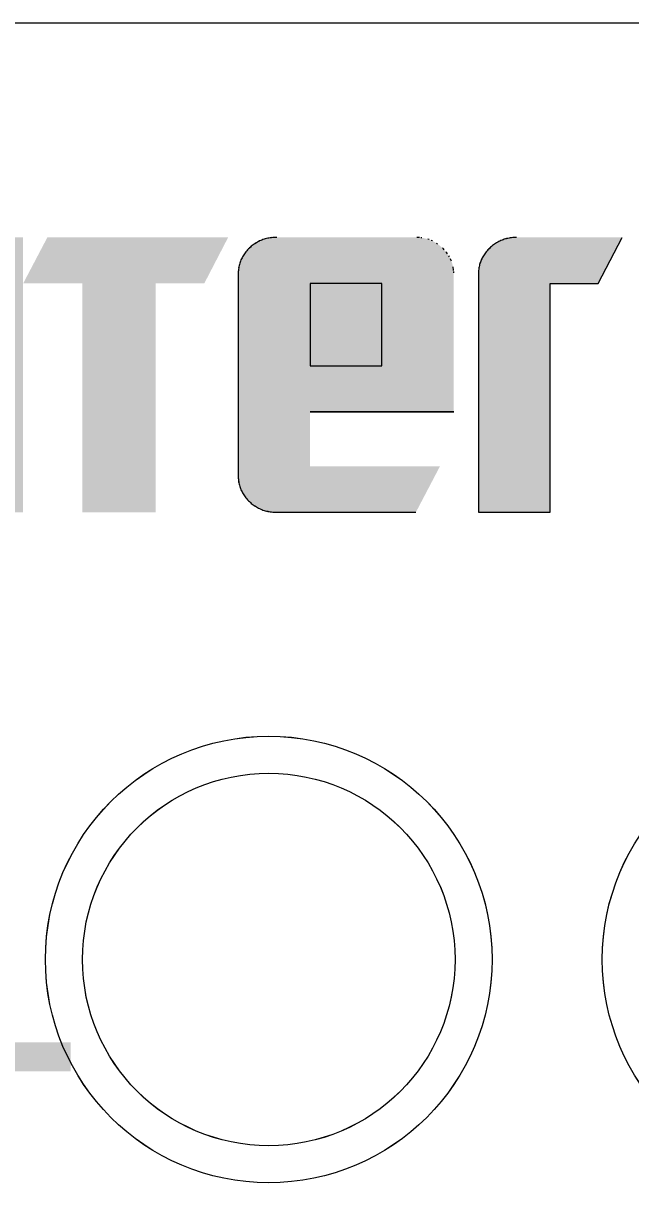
# Model space of a CAD drawing. Header units: millimetres. Extents: x 1359 to 3577, y 1336 to 3557.
# Drawn here: x 3081.53 to 3087.07, y 3298.36 to 3308.93 of the extents above; entities that cross this region are included whole.
import ezdxf
from ezdxf.xclip import XClip

# ---------------------------------------------------------------- set-up
doc = ezdxf.new("R2010")
doc.units = ezdxf.units.MM
doc.header["$XCLIPFRAME"] = 2
doc.layers.add('000-PI-Oprema', color=30, linetype='Continuous', lineweight=5)
doc.styles.add('Arial$001H0', font='arial.ttf')

# ---------------------------------------------------------------- blocks, each defined once
blk = doc.blocks.new('MF127463_69')
at = {"true_color": 0x231f20}
blk.add_hatch(color=250, dxfattribs=at).paths.add_polyline_path([(140.6214553833008, 195.948289320204), (141.3756942762269, 195.948289320204), (141.3756942762269, 194.9904976838165), (140.6214553833008, 194.9904976838165)])
blk = doc.blocks.new('MF127184_59')
at = {"true_color": 0x231f20}
blk.add_hatch(color=250, dxfattribs=at).paths.add_polyline_path([(141.4582475450304, 195.948289320204), (141.9588392221266, 195.948289320204), (141.9588392221266, 194.9904976838165), (141.4582475450304, 194.9904976838165)])
blk = doc.blocks.new('MF127142_57')
at = {"true_color": 0x231f20}
blk.add_hatch(color=250, dxfattribs=at).paths.add_polyline_path([(139.0627111646864, 195.9482031928169), (139.8726889438099, 195.9482031928169), (139.8726889438099, 194.9904115564293), (139.0302556090678, 194.9904115564293)])

msp = doc.modelspace()

# ---------------------------------------------------------------- hatches: boundary and pattern name
at = {"layer": '000-PI-Oprema', "linetype": 'ByBlock', "lineweight": 0}
for points in [[(3081.75435184558, 3306.97573957255), (3081.534709573856, 3306.557680964197), (3082.072740844496, 3306.557680964197), (3082.072740844496, 3304.471079451538), (3082.742742027114, 3304.471079451538), (3082.742742027114, 3306.557680964197), (3083.183872335141, 3306.557680964197), (3083.400745904992, 3306.97573957255)], [(3081.754386541334, 3306.975410354818), (3081.534744269609, 3306.557351746465), (3082.072775540249, 3306.557351746465), (3082.072775540249, 3304.470750233806), (3082.742776722867, 3304.470750233806), (3082.742776722867, 3306.557351746465), (3083.183907030894, 3306.557351746465), (3083.400780600745, 3306.975410354818)], [(3081.754520827542, 3306.975288954072), (3081.534878555818, 3306.557230345705), (3082.072909826429, 3306.557230345705), (3082.072909826429, 3304.471551632825), (3082.742911009047, 3304.471551632825), (3082.742911009047, 3306.557230345705), (3083.184041317074, 3306.557230345705), (3083.400914886925, 3306.975288954072)], [(3081.754555523295, 3306.974959736341), (3081.534913251571, 3306.556901127973), (3082.072944522182, 3306.556901127973), (3082.072944522182, 3304.471222415094), (3082.7429457048, 3304.471222415094), (3082.7429457048, 3306.556901127973), (3083.184076012827, 3306.556901127973), (3083.400949582678, 3306.974959736341)], [(3086.029904565732, 3306.976697136848), (3086.018085410165, 3306.976524232869), (3086.006392828293, 3306.976006055007), (3085.994828422337, 3306.975143404361), (3085.983393794466, 3306.973937082006), (3085.972090546873, 3306.972387889076), (3085.960920281812, 3306.970496626647), (3085.949884601478, 3306.968264095824), (3085.938985108036, 3306.965691097696), (3085.928223403711, 3306.962778433375), (3085.917601090698, 3306.959526903953), (3085.90711977122, 3306.955937310526), (3085.896781047444, 3306.952010454192), (3085.886586521594, 3306.947747136055), (3085.876537795864, 3306.943148157199), (3085.86663647248, 3306.938214318743), (3085.856884153576, 3306.93294642177), (3085.847282441466, 3306.927345267392), (3085.837832938256, 3306.921411656684), (3085.828537246171, 3306.915146390766), (3085.819396967463, 3306.908550270728), (3085.81041370427, 3306.901624097667), (3085.801589058816, 3306.894368672674), (3085.792924633324, 3306.886784796869), (3085.78442202999, 3306.878873271333), (3085.776063357293, 3306.870721349191), (3085.768060372809, 3306.862416016531), (3085.760413076541, 3306.85395767388), (3085.753121468459, 3306.845346721795), (3085.746185548591, 3306.836583560802), (3085.739605316909, 3306.827668591457), (3085.733380773412, 3306.818602214309), (3085.72751191813, 3306.80938482987), (3085.721998751034, 3306.800016838704), (3085.716841272153, 3306.79049864136), (3085.712039481486, 3306.780830638356), (3085.707593378977, 3306.771013230256), (3085.70350296471, 3306.761046817581), (3085.699768238601, 3306.750931800878), (3085.696389200706, 3306.740668580711), (3085.693365851026, 3306.730257557585), (3085.690698189532, 3306.719699132071), (3085.688386216252, 3306.708993704695), (3085.686429931129, 3306.698141675999), (3085.68482933425, 3306.687143446539), (3085.683584425557, 3306.675999416842), (3085.682695205049, 3306.664709987457), (3085.682161672756, 3306.653275558925), (3085.681983828648, 3306.641696531788), (3085.681983828648, 3304.471114216056), (3086.3372191697, 3304.471114216056), (3086.3372191697, 3306.558638528488), (3086.773735093784, 3306.558638528488), (3086.991531683439, 3306.976697136848)], [(3086.029939261485, 3306.976367919116), (3086.018120105919, 3306.976195015137), (3086.006427524046, 3306.975676837275), (3085.994863118091, 3306.974814186629), (3085.983428490219, 3306.973607864275), (3085.972125242626, 3306.972058671345), (3085.960954977565, 3306.970167408916), (3085.949919297231, 3306.967934878092), (3085.939019803789, 3306.965361879964), (3085.928258099464, 3306.962449215644), (3085.917635786451, 3306.959197686221), (3085.907154466973, 3306.955608092794), (3085.896815743197, 3306.95168123646), (3085.886621217347, 3306.947417918323), (3085.876572491617, 3306.942818939468), (3085.866671168233, 3306.937885101011), (3085.856918849329, 3306.932617204038), (3085.847317137219, 3306.92701604966), (3085.837867634009, 3306.921082438952), (3085.828571941924, 3306.914817173034), (3085.819431663216, 3306.908221052996), (3085.810448400023, 3306.901294879935), (3085.801623754569, 3306.894039454943), (3085.792959329077, 3306.886455579137), (3085.784456725743, 3306.878544053601), (3085.776098053046, 3306.870392131459), (3085.768095068563, 3306.862086798799), (3085.760447772294, 3306.853628456149), (3085.753156164212, 3306.845017504063), (3085.746220244344, 3306.83625434307), (3085.739640012662, 3306.827339373725), (3085.733415469165, 3306.818272996577), (3085.727546613884, 3306.809055612139), (3085.722033446787, 3306.799687620973), (3085.716875967906, 3306.790169423628), (3085.71207417724, 3306.780501420624), (3085.70762807473, 3306.770684012525), (3085.703537660464, 3306.760717599849), (3085.699802934354, 3306.750602583146), (3085.696423896459, 3306.740339362979), (3085.693400546779, 3306.729928339853), (3085.690732885285, 3306.719369914339), (3085.688420912005, 3306.708664486963), (3085.686464626882, 3306.697812458267), (3085.684864030003, 3306.686814228808), (3085.68361912131, 3306.675670199111), (3085.682729900802, 3306.664380769726), (3085.682196368509, 3306.652946341193), (3085.682018524401, 3306.641367314056), (3085.682018524401, 3304.470784998324), (3086.337253865453, 3304.470784998324), (3086.337253865453, 3306.558309310756), (3086.773769789537, 3306.558309310756), (3086.991566379193, 3306.976367919116)]]:
    msp.add_hatch(color=0, dxfattribs=at).paths.add_polyline_path(points)
h = msp.add_hatch(color=0, dxfattribs=at)
h.paths.add_polyline_path([(3083.843447326961, 3306.97714775534), (3083.83140686805, 3306.976974851361), (3083.819511007621, 3306.976456673499), (3083.807760146201, 3306.975594022839), (3083.796154684374, 3306.974387700498), (3083.78469502261, 3306.972838507569), (3083.773381561552, 3306.97094724514), (3083.762214701697, 3306.968714714316), (3083.751194843573, 3306.966141716188), (3083.740322387735, 3306.963229051868), (3083.729597734799, 3306.959977522445), (3083.719021285231, 3306.956387929011), (3083.708593439618, 3306.952461072684), (3083.698314598487, 3306.948197754547), (3083.688185162393, 3306.943598775691), (3083.678205531922, 3306.938664937235), (3083.668376107571, 3306.933397040262), (3083.658697289897, 3306.927795885877), (3083.649169479455, 3306.921862275176), (3083.639793076802, 3306.915597009258), (3083.630568482464, 3306.909000889213), (3083.621496096997, 3306.902074716159), (3083.612576320958, 3306.894819291167), (3083.603809554903, 3306.887235415361), (3083.595196199329, 3306.879323889825), (3083.586837526689, 3306.871171967683), (3083.578834542206, 3306.862866635009), (3083.571187245909, 3306.854408292373), (3083.563895637826, 3306.845797340273), (3083.556959717929, 3306.837034179294), (3083.550379486276, 3306.828119209949), (3083.54415494278, 3306.819052832794), (3083.538286087498, 3306.809835448363), (3083.532772920402, 3306.800467457197), (3083.527615441521, 3306.790949259852), (3083.522813650854, 3306.781281256848), (3083.518367548373, 3306.771463848734), (3083.514277134049, 3306.761497436073), (3083.510542407968, 3306.75138241937), (3083.507163370074, 3306.741119199189), (3083.504140020394, 3306.730708176077), (3083.501472358899, 3306.720149750556), (3083.499160385591, 3306.709444323187), (3083.497204100526, 3306.698592294491), (3083.495603503618, 3306.687594065032), (3083.494358594924, 3306.676450035335), (3083.493469374416, 3306.665160605949), (3083.492935842123, 3306.653726177417), (3083.492757998016, 3306.64214715028), (3083.492757998016, 3304.806565357092), (3083.492935842123, 3304.795096892482), (3083.493469374416, 3304.783763410534), (3083.494358594924, 3304.772565312032), (3083.495603503618, 3304.761502997786), (3083.497204100526, 3304.750576868628), (3083.499160385591, 3304.739787325347), (3083.501472358899, 3304.729134768753), (3083.504140020394, 3304.718619599651), (3083.507163370074, 3304.708242218851), (3083.510542407968, 3304.698003027155), (3083.514277134049, 3304.687902425383), (3083.518367548373, 3304.677940814323), (3083.522813650854, 3304.668118594807), (3083.527615441521, 3304.658436167625), (3083.532772920402, 3304.64889393358), (3083.538286087498, 3304.639492293496), (3083.54415494278, 3304.630231648156), (3083.550379486276, 3304.621112398399), (3083.556959717929, 3304.612134945015), (3083.563895637826, 3304.603299688806), (3083.571187245909, 3304.594607030584), (3083.578834542206, 3304.586057371158), (3083.586837526689, 3304.57765111134), (3083.595196199329, 3304.569388651933), (3083.603809554903, 3304.561477133739), (3083.612576320958, 3304.553893264525), (3083.621496096997, 3304.546637845426), (3083.630568482464, 3304.539711677582), (3083.639793076802, 3304.533115562128), (3083.649169479455, 3304.526850300204), (3083.658697289897, 3304.520916692938), (3083.668376107571, 3304.515315541463), (3083.678205531922, 3304.510047646934), (3083.688185162393, 3304.505113810479), (3083.698314598487, 3304.500514833231), (3083.708593439618, 3304.496251516339), (3083.719021285231, 3304.492324660929), (3083.729597734799, 3304.488735068135), (3083.740322387735, 3304.485483539098), (3083.751194843573, 3304.482570874967), (3083.762214701697, 3304.479997876861), (3083.773381561552, 3304.47776534592), (3083.78469502261, 3304.475874083295), (3083.796154684374, 3304.474324890118), (3083.807760146201, 3304.473118567508), (3083.819511007621, 3304.472255916622), (3083.83140686805, 3304.471737738586), (3083.843447326961, 3304.471564834541), (3085.11146619385, 3304.471564834541), (3085.331108383065, 3304.890546297687), (3084.147070456778, 3304.890546297687), (3084.147070456778, 3305.388894262487), (3085.456618284037, 3305.388894262487), (3085.456618284037, 3306.64214715028), (3085.456440439697, 3306.653726177417), (3085.455906906647, 3306.665160605949), (3085.455017685004, 3306.676450035335), (3085.453772774914, 3306.687594065032), (3085.452172176376, 3306.698592294491), (3085.450215889594, 3306.709444323187), (3085.447903914597, 3306.720149750556), (3085.445236251502, 3306.730708176077), (3085.442212900396, 3306.741119199189), (3085.438833861366, 3306.75138241937), (3085.435099134529, 3306.761497436073), (3085.431008719972, 3306.771463848734), (3085.426562617782, 3306.781281256848), (3085.421760828076, 3306.790949259852), (3085.416603350912, 3306.800467457197), (3085.411090186435, 3306.809835448363), (3085.405221334704, 3306.819052832794), (3085.398996795806, 3306.828119209949), (3085.392416569886, 3306.837034179294), (3085.385480656974, 3306.845797340273), (3085.378189057215, 3306.854408292373), (3085.370541770726, 3306.862866635009), (3085.362538797506, 3306.871171967683), (3085.35418013776, 3306.879323889825), (3085.345677526015, 3306.887235415361), (3085.337013092607, 3306.894819291167), (3085.328188439702, 3306.902074716159), (3085.319205169582, 3306.909000889213), (3085.310064884414, 3306.915597009258), (3085.300769186479, 3306.921862275176), (3085.291319677972, 3306.927795885877), (3085.281717961147, 3306.933397040262), (3085.271965638198, 3306.938664937235), (3085.262064311379, 3306.943598775691), (3085.252015582884, 3306.948197754547), (3085.241821054968, 3306.952461072684), (3085.231482329824, 3306.956387929011), (3085.221001009706, 3306.959977522445), (3085.210378696867, 3306.963229051868), (3085.199616993474, 3306.966141716188), (3085.188717501778, 3306.968714714316), (3085.177681824005, 3306.97094724514), (3085.166511562378, 3306.972838507569), (3085.155208319151, 3306.974387700498), (3085.143773696489, 3306.975594022839), (3085.132209296704, 3306.976456673499), (3085.120516721961, 3306.976974851361), (3085.108697574486, 3306.97714775534)])
h.paths.add_polyline_path([(3084.147070456778, 3306.559089146973), (3084.801382915512, 3306.559089146973), (3084.801382915512, 3305.807875670627), (3084.147070456778, 3305.807875670627)])
h = msp.add_hatch(color=0, dxfattribs=at)
h.paths.add_polyline_path([(3083.843482022714, 3306.976818537609), (3083.831441563803, 3306.976645633629), (3083.819545703374, 3306.976127455768), (3083.807794841954, 3306.975264805107), (3083.796189380128, 3306.974058482767), (3083.784729718363, 3306.972509289837), (3083.773416257305, 3306.970618027408), (3083.76224939745, 3306.968385496584), (3083.751229539326, 3306.965812498456), (3083.740357083489, 3306.962899834136), (3083.729632430552, 3306.959648304713), (3083.719055980984, 3306.956058711279), (3083.708628135371, 3306.952131854952), (3083.69834929424, 3306.947868536816), (3083.688219858146, 3306.94326955796), (3083.678240227675, 3306.938335719504), (3083.668410803324, 3306.933067822531), (3083.65873198565, 3306.927466668145), (3083.649204175208, 3306.921533057444), (3083.639827772555, 3306.915267791526), (3083.630603178217, 3306.908671671481), (3083.62153079275, 3306.901745498428), (3083.612611016712, 3306.894490073435), (3083.603844250656, 3306.886906197629), (3083.595230895082, 3306.878994672094), (3083.586872222442, 3306.870842749951), (3083.578869237959, 3306.862537417277), (3083.571221941662, 3306.854079074641), (3083.563930333579, 3306.845468122541), (3083.556994413682, 3306.836704961563), (3083.550414182029, 3306.827789992218), (3083.544189638533, 3306.818723615062), (3083.538320783251, 3306.809506230631), (3083.532807616155, 3306.800138239465), (3083.527650137274, 3306.79062004212), (3083.522848346607, 3306.780952039117), (3083.518402244126, 3306.771134631002), (3083.514311829802, 3306.761168218341), (3083.510577103722, 3306.751053201639), (3083.507198065827, 3306.740789981457), (3083.504174716147, 3306.730378958346), (3083.501507054652, 3306.719820532824), (3083.499195081344, 3306.709115105456), (3083.497238796279, 3306.69826307676), (3083.495638199371, 3306.6872648473), (3083.494393290677, 3306.676120817603), (3083.493504070169, 3306.664831388218), (3083.492970537876, 3306.653396959686), (3083.492792693769, 3306.641817932548), (3083.492792693769, 3304.80623613936), (3083.492970537876, 3304.79476767475), (3083.493504070169, 3304.783434192803), (3083.494393290677, 3304.772236094301), (3083.495638199371, 3304.761173780054), (3083.497238796279, 3304.750247650896), (3083.499195081344, 3304.739458107615), (3083.501507054652, 3304.728805551022), (3083.504174716147, 3304.718290381919), (3083.507198065827, 3304.707913001119), (3083.510577103722, 3304.697673809424), (3083.514311829802, 3304.687573207651), (3083.518402244126, 3304.677611596591), (3083.522848346607, 3304.667789377076), (3083.527650137274, 3304.658106949893), (3083.532807616155, 3304.648564715848), (3083.538320783251, 3304.639163075764), (3083.544189638533, 3304.629902430424), (3083.550414182029, 3304.620783180668), (3083.556994413682, 3304.611805727283), (3083.563930333579, 3304.602970471075), (3083.571221941662, 3304.594277812852), (3083.578869237959, 3304.585728153426), (3083.586872222442, 3304.577321893608), (3083.595230895082, 3304.569059434201), (3083.603844250656, 3304.561147916007), (3083.612611016712, 3304.553564046793), (3083.62153079275, 3304.546308627694), (3083.630603178217, 3304.53938245985), (3083.639827772555, 3304.532786344396), (3083.649204175208, 3304.526521082473), (3083.65873198565, 3304.520587475206), (3083.668410803324, 3304.514986323731), (3083.678240227675, 3304.509718429203), (3083.688219858146, 3304.504784592747), (3083.69834929424, 3304.5001856155), (3083.708628135371, 3304.495922298607), (3083.719055980984, 3304.491995443197), (3083.729632430552, 3304.488405850403), (3083.740357083489, 3304.485154321366), (3083.751229539326, 3304.482241657235), (3083.76224939745, 3304.479668659129), (3083.773416257305, 3304.477436128189), (3083.784729718363, 3304.475544865563), (3083.796189380128, 3304.473995672386), (3083.807794841954, 3304.472789349777), (3083.819545703374, 3304.47192669889), (3083.831441563803, 3304.471408520854), (3083.843482022714, 3304.471235616809), (3085.111500889603, 3304.471235616809), (3085.331143078818, 3304.890217079956), (3084.147105152531, 3304.890217079956), (3084.147105152531, 3305.388565044756), (3085.45665297979, 3305.388565044756), (3085.45665297979, 3306.641817932548), (3085.45647513545, 3306.653396959686), (3085.4559416024, 3306.664831388218), (3085.455052380757, 3306.676120817603), (3085.453807470667, 3306.6872648473), (3085.452206872129, 3306.69826307676), (3085.450250585347, 3306.709115105456), (3085.44793861035, 3306.719820532824), (3085.445270947255, 3306.730378958346), (3085.442247596149, 3306.740789981457), (3085.438868557119, 3306.751053201639), (3085.435133830282, 3306.761168218341), (3085.431043415725, 3306.771134631002), (3085.426597313535, 3306.780952039117), (3085.421795523829, 3306.79062004212), (3085.416638046665, 3306.800138239465), (3085.411124882188, 3306.809506230631), (3085.405256030457, 3306.818723615062), (3085.399031491559, 3306.827789992218), (3085.392451265639, 3306.836704961563), (3085.385515352727, 3306.845468122541), (3085.378223752969, 3306.854079074641), (3085.370576466479, 3306.862537417277), (3085.362573493259, 3306.870842749951), (3085.354214833513, 3306.878994672094), (3085.345712221768, 3306.886906197629), (3085.33704778836, 3306.894490073435), (3085.328223135455, 3306.901745498428), (3085.319239865335, 3306.908671671481), (3085.310099580167, 3306.915267791526), (3085.300803882232, 3306.921533057444), (3085.291354373725, 3306.927466668145), (3085.2817526569, 3306.933067822531), (3085.272000333951, 3306.938335719504), (3085.262099007132, 3306.94326955796), (3085.252050278637, 3306.947868536816), (3085.241855750721, 3306.952131854952), (3085.231517025577, 3306.956058711279), (3085.221035705459, 3306.959648304713), (3085.21041339262, 3306.962899834136), (3085.199651689227, 3306.965812498456), (3085.188752197531, 3306.968385496584), (3085.177716519758, 3306.970618027408), (3085.166546258131, 3306.972509289837), (3085.155243014904, 3306.974058482767), (3085.143808392242, 3306.975264805107), (3085.132243992457, 3306.976127455768), (3085.120551417715, 3306.976645633629), (3085.108732270239, 3306.976818537609)])
h.paths.add_polyline_path([(3084.147105152531, 3306.558759929241), (3084.801417611265, 3306.558759929241), (3084.801417611265, 3305.807546452896), (3084.147105152531, 3305.807546452896)])

# ---------------------------------------------------------------- linework, layer by layer
at = {"layer": '000-PI-Oprema', "color": 0, "linetype": 'ByBlock', "lineweight": 0}
for p, q in [((3107.885408256307, 3308.928269487918), (3060.84689312977, 3308.928269487918)), ((3107.88544295206, 3308.927940270187), (3060.846927825523, 3308.927940270187)), ((3107.88544295206, 3308.927940270187), (3060.846927825523, 3308.927940270187))]:
    msp.add_line(p, q, dxfattribs=at)
at = {"layer": '000-PI-Oprema', "color": 0, "linetype": 'ByBlock', "lineweight": 0, "ltscale": 0.25}
for centre, radius in [((3083.771792937829, 3300.397279671884), 2.034654665596243), ((3083.771827633582, 3300.396950454153), 2.034654665596243), ((3088.844926105989, 3300.3972841713), 2.034654665596243), ((3088.844960801742, 3300.396954953569), 2.034654665596243), ((3083.771792937829, 3300.397279671884), 1.696692265721726), ((3083.771827633582, 3300.396950454153), 1.696692265721726)]:
    msp.add_circle(centre, radius, dxfattribs=at)

# ---------------------------------------------------------------- block references
at = {"layer": '000-PI-Oprema', "color": 0, "linetype": 'ByBlock', "lineweight": 0, "xscale": 2.616, "yscale": 2.616, "zscale": 2.616}
msp.add_blockref('MF127142_57', (2715.627392332231, 2794.376197584435), dxfattribs=at)
at = {"layer": '000-PI-Oprema', "color": 0, "linetype": 'ByBlock', "lineweight": 0}
ref = msp.add_blockref('MF127463_69', (2715.627392332231, 2794.376197584435), dxfattribs=dict(at, xscale=2.616, yscale=2.616, zscale=2.616))
XClip(ref).set_block_clipping_path([(140.7555126614041, 195.948289320204), (140.7508687954565, 195.9482250595412), (140.746287193367, 195.9480322713224), (140.7417675420642, 195.9477109462023), (140.7373095284764, 195.9472610748354), (140.7329128395322, 195.9466826478763), (140.7285771621598, 195.9459756559796), (140.7243021832879, 195.9451400897998), (140.7200875898448, 195.9441759399916), (140.7159330687589, 195.9430831972095), (140.7118383069588, 195.9418618521082), (140.7078029913728, 195.9405118953421), (140.7038268089294, 195.9390333175659), (140.6999094465571, 195.9374261094342), (140.6960505911843, 195.9356902616014), (140.6922499297394, 195.9338257647223), (140.6885071491508, 195.9318326094514), (140.6848219363471, 195.9297107864432), (140.6811939782567, 195.9274602863524), (140.6776229618079, 195.9250810998335), (140.6741085739293, 195.9225732175411), (140.6706505015492, 195.9199366301298), (140.6672484315962, 195.9171713282542), (140.6639020509987, 195.9142773025688), (140.6606110466851, 195.9112545437283), (140.6574156413414, 195.908057214007), (140.6543562632529, 195.9048114376304), (140.6514329077469, 195.9015167660183), (140.6486455701506, 195.8981727505908), (140.6459942457914, 195.8947789427675), (140.6434789299965, 195.8913348939684), (140.6410996180933, 195.8878401556133), (140.6388563054089, 195.8842942791221), (140.6367489872707, 195.8806968159146), (140.6347776590061, 195.8770473174107), (140.6329423159422, 195.8733453350303), (140.6312429534064, 195.8695904201932), (140.629679566726, 195.8657821243192), (140.6282521512283, 195.8619199988283), (140.6269607022405, 195.8580035951403), (140.6258052150899, 195.854032464675), (140.6247856851039, 195.8500061588523), (140.6239021076097, 195.8459242290921), (140.6231544779345, 195.8417862268142), (140.6225427914058, 195.8375917034385), (140.6220670433508, 195.8333402103848), (140.6217272290968, 195.829031299073), (140.621523343971, 195.824664520923), (140.6214553833008, 195.8202394273546), (140.6214553833008, 195.1189256456163), (140.621523343971, 195.1144592826749), (140.6217272290968, 195.110054823793), (140.6220670433508, 195.1057118203905), (140.6225427914059, 195.1014298238872), (140.6231544779345, 195.097208385703), (140.6239021076097, 195.0930470572578), (140.6247856851039, 195.0889453899713), (140.6258052150899, 195.0849029352636), (140.6269607022405, 195.0809192445543), (140.6282521512283, 195.0769938692634), (140.629679566726, 195.0731263608108), (140.6312429534065, 195.0693162706163), (140.6329423159422, 195.0655631500998), (140.6347776590061, 195.0618665506811), (140.6367489872707, 195.05822602378), (140.6388563054089, 195.0546411208165), (140.6410996180932, 195.0511113932104), (140.6434789299965, 195.0476363923815), (140.6459942457914, 195.0442156697497), (140.6486455701506, 195.0408487767349), (140.6514329077469, 195.037535264757), (140.654356263253, 195.0342746852357), (140.6574156413414, 195.0310665895909), (140.6606110466851, 195.0279105292426), (140.6639020509987, 195.0248876613722), (140.6672484315962, 195.0219933210577), (140.6706505015493, 195.0192275176446), (140.6741085739293, 195.0165902604782), (140.6776229618079, 195.0140815589041), (140.6811939782567, 195.0117014222675), (140.6848219363471, 195.009449859914), (140.6885071491508, 195.0073268811889), (140.6922499297394, 195.0053324954378), (140.6960505911842, 195.0034667120058), (140.6999094465571, 195.0017295402387), (140.7038268089294, 195.0001209894816), (140.7078029913728, 194.9986410690802), (140.7118383069588, 194.9972897883796), (140.7159330687589, 194.9960671567255), (140.7200875898448, 194.9949731834631), (140.7243021832879, 194.9940078779381), (140.7285771621598, 194.9931712494956), (140.7329128395322, 194.9924633074812), (140.7373095284764, 194.9918840612403), (140.7417675420642, 194.9914335201184), (140.746287193367, 194.9911116934608), (140.7508687954565, 194.9909185906129), (140.7555126614041, 194.9908542209201), (141.2402268303765, 194.9908542209201), (141.3238349914551, 195.1503190782335), (140.8715800815158, 195.1503190782335), (140.8715800815158, 195.3411773681641), (141.3721632215712, 195.3411773681641), (141.3721632215712, 195.8202394273546), (141.372095260901, 195.824664520923), (141.3718913757752, 195.8290312990731), (141.3715515615212, 195.8333402103848), (141.3710758134661, 195.8375917034385), (141.3704641269374, 195.8417862268142), (141.3697164972623, 195.8459242290921), (141.3688329197681, 195.8500061588523), (141.3678133897821, 195.854032464675), (141.3666579026315, 195.8580035951402), (141.3653664536437, 195.8619199988283), (141.3639390381459, 195.8657821243192), (141.3623756514655, 195.8695904201932), (141.3606762889298, 195.8733453350303), (141.3588409458659, 195.8770473174107), (141.3568696176013, 195.8806968159146), (141.3547622994631, 195.8842942791221), (141.3525189867788, 195.8878401556133), (141.3501396748755, 195.8913348939684), (141.3476243590806, 195.8947789427675), (141.3449730347214, 195.8981727505908), (141.3421856971251, 195.9015167660183), (141.339262341619, 195.9048114376304), (141.3362029635305, 195.908057214007), (141.3330075581869, 195.9112545437283), (141.3297184042663, 195.9142773025688), (141.3263775748481, 195.9171713282542), (141.3229847568605, 195.9199366301298), (141.3195396372321, 195.9225732175411), (141.3160419028912, 195.9250810998335), (141.3124912407663, 195.9274602863524), (141.3088873377859, 195.9297107864432), (141.3052298808785, 195.9318326094514), (141.3015185569724, 195.9338257647223), (141.297753052996, 195.9356902616014), (141.293933055878, 195.9374261094342), (141.2900582525465, 195.9390333175659), (141.2861283299302, 195.9405118953422), (141.2821429749575, 195.9418618521082), (141.2781018745568, 195.9430831972096), (141.2740047156566, 195.9441759399916), (141.2698511851852, 195.9451400897998), (141.2656409700712, 195.9459756559796), (141.2613737572429, 195.9466826478763), (141.2570492336289, 195.9472610748354), (141.2526670861575, 195.9477109462023), (141.2482270017573, 195.9480322713224), (141.2437286673566, 195.9482250595412), (141.2391717698839, 195.948289320204)])
ref = msp.add_blockref('MF127463_69', (2715.627427027985, 2794.375868366704), dxfattribs=dict(at, xscale=2.616, yscale=2.616, zscale=2.616))
XClip(ref).set_block_clipping_path([(140.7555126614041, 195.948289320204), (140.7508687954565, 195.9482250595412), (140.746287193367, 195.9480322713224), (140.7417675420642, 195.9477109462023), (140.7373095284764, 195.9472610748354), (140.7329128395322, 195.9466826478763), (140.7285771621598, 195.9459756559796), (140.7243021832879, 195.9451400897998), (140.7200875898448, 195.9441759399916), (140.7159330687589, 195.9430831972095), (140.7118383069588, 195.9418618521082), (140.7078029913728, 195.9405118953421), (140.7038268089294, 195.9390333175659), (140.6999094465571, 195.9374261094342), (140.6960505911843, 195.9356902616014), (140.6922499297394, 195.9338257647223), (140.6885071491508, 195.9318326094514), (140.6848219363471, 195.9297107864432), (140.6811939782567, 195.9274602863524), (140.6776229618079, 195.9250810998335), (140.6741085739293, 195.9225732175411), (140.6706505015492, 195.9199366301298), (140.6672484315962, 195.9171713282542), (140.6639020509987, 195.9142773025688), (140.6606110466851, 195.9112545437283), (140.6574156413414, 195.908057214007), (140.6543562632529, 195.9048114376304), (140.6514329077469, 195.9015167660183), (140.6486455701506, 195.8981727505908), (140.6459942457914, 195.8947789427675), (140.6434789299965, 195.8913348939684), (140.6410996180933, 195.8878401556133), (140.6388563054089, 195.8842942791221), (140.6367489872707, 195.8806968159146), (140.6347776590061, 195.8770473174107), (140.6329423159422, 195.8733453350303), (140.6312429534064, 195.8695904201932), (140.629679566726, 195.8657821243192), (140.6282521512283, 195.8619199988283), (140.6269607022405, 195.8580035951403), (140.6258052150899, 195.854032464675), (140.6247856851039, 195.8500061588523), (140.6239021076097, 195.8459242290921), (140.6231544779345, 195.8417862268142), (140.6225427914058, 195.8375917034385), (140.6220670433508, 195.8333402103848), (140.6217272290968, 195.829031299073), (140.621523343971, 195.824664520923), (140.6214553833008, 195.8202394273546), (140.6214553833008, 195.1189256456163), (140.621523343971, 195.1144592826749), (140.6217272290968, 195.110054823793), (140.6220670433508, 195.1057118203905), (140.6225427914059, 195.1014298238872), (140.6231544779345, 195.097208385703), (140.6239021076097, 195.0930470572578), (140.6247856851039, 195.0889453899713), (140.6258052150899, 195.0849029352636), (140.6269607022405, 195.0809192445543), (140.6282521512283, 195.0769938692634), (140.629679566726, 195.0731263608108), (140.6312429534065, 195.0693162706163), (140.6329423159422, 195.0655631500998), (140.6347776590061, 195.0618665506811), (140.6367489872707, 195.05822602378), (140.6388563054089, 195.0546411208165), (140.6410996180932, 195.0511113932104), (140.6434789299965, 195.0476363923815), (140.6459942457914, 195.0442156697497), (140.6486455701506, 195.0408487767349), (140.6514329077469, 195.037535264757), (140.654356263253, 195.0342746852357), (140.6574156413414, 195.0310665895909), (140.6606110466851, 195.0279105292426), (140.6639020509987, 195.0248876613722), (140.6672484315962, 195.0219933210577), (140.6706505015493, 195.0192275176446), (140.6741085739293, 195.0165902604782), (140.6776229618079, 195.0140815589041), (140.6811939782567, 195.0117014222675), (140.6848219363471, 195.009449859914), (140.6885071491508, 195.0073268811889), (140.6922499297394, 195.0053324954378), (140.6960505911842, 195.0034667120058), (140.6999094465571, 195.0017295402387), (140.7038268089294, 195.0001209894816), (140.7078029913728, 194.9986410690802), (140.7118383069588, 194.9972897883796), (140.7159330687589, 194.9960671567255), (140.7200875898448, 194.9949731834631), (140.7243021832879, 194.9940078779381), (140.7285771621598, 194.9931712494956), (140.7329128395322, 194.9924633074812), (140.7373095284764, 194.9918840612403), (140.7417675420642, 194.9914335201184), (140.746287193367, 194.9911116934608), (140.7508687954565, 194.9909185906129), (140.7555126614041, 194.9908542209201), (141.2402268303765, 194.9908542209201), (141.3238349914551, 195.1503190782335), (140.8715800815158, 195.1503190782335), (140.8715800815158, 195.3411773681641), (141.3721632215712, 195.3411773681641), (141.3721632215712, 195.8202394273546), (141.372095260901, 195.824664520923), (141.3718913757752, 195.8290312990731), (141.3715515615212, 195.8333402103848), (141.3710758134661, 195.8375917034385), (141.3704641269374, 195.8417862268142), (141.3697164972623, 195.8459242290921), (141.3688329197681, 195.8500061588523), (141.3678133897821, 195.854032464675), (141.3666579026315, 195.8580035951402), (141.3653664536437, 195.8619199988283), (141.3639390381459, 195.8657821243192), (141.3623756514655, 195.8695904201932), (141.3606762889298, 195.8733453350303), (141.3588409458659, 195.8770473174107), (141.3568696176013, 195.8806968159146), (141.3547622994631, 195.8842942791221), (141.3525189867788, 195.8878401556133), (141.3501396748755, 195.8913348939684), (141.3476243590806, 195.8947789427675), (141.3449730347214, 195.8981727505908), (141.3421856971251, 195.9015167660183), (141.339262341619, 195.9048114376304), (141.3362029635305, 195.908057214007), (141.3330075581869, 195.9112545437283), (141.3297184042663, 195.9142773025688), (141.3263775748481, 195.9171713282542), (141.3229847568605, 195.9199366301298), (141.3195396372321, 195.9225732175411), (141.3160419028912, 195.9250810998335), (141.3124912407663, 195.9274602863524), (141.3088873377859, 195.9297107864432), (141.3052298808785, 195.9318326094514), (141.3015185569724, 195.9338257647223), (141.297753052996, 195.9356902616014), (141.293933055878, 195.9374261094342), (141.2900582525465, 195.9390333175659), (141.2861283299302, 195.9405118953422), (141.2821429749575, 195.9418618521082), (141.2781018745568, 195.9430831972096), (141.2740047156566, 195.9441759399916), (141.2698511851852, 195.9451400897998), (141.2656409700712, 195.9459756559796), (141.2613737572429, 195.9466826478763), (141.2570492336289, 195.9472610748354), (141.2526670861575, 195.9477109462023), (141.2482270017573, 195.9480322713224), (141.2437286673566, 195.9482250595412), (141.2391717698839, 195.948289320204)])
ref = msp.add_blockref('MF127184_59', (2715.627392332231, 2794.376197584435), dxfattribs=dict(at, xscale=2.616, yscale=2.616, zscale=2.616))
XClip(ref).set_block_clipping_path([(141.5912389967177, 195.9479448106554), (141.586682099245, 195.9478805499926), (141.5821837648443, 195.9476877617738), (141.577743680444, 195.9473664366537), (141.5733615329727, 195.9469165652868), (141.5690370093587, 195.9463381383277), (141.5647697965304, 195.945631146431), (141.5605595814164, 195.9447955802513), (141.556406050945, 195.9438314304431), (141.5523088920448, 195.942738687661), (141.548267791644, 195.9415173425596), (141.5442824366714, 195.9401673857935), (141.5403525140551, 195.9386888080173), (141.5364777107236, 195.9370815998855), (141.5326577136055, 195.9353457520529), (141.5288922096292, 195.9334812551737), (141.5251808857231, 195.9314880999028), (141.5215234288156, 195.9293662768946), (141.5179195258353, 195.9271157768038), (141.5143688637104, 195.9247365902849), (141.5108711293695, 195.9222287079925), (141.5074260097411, 195.9195921205812), (141.5040331917535, 195.9168268187056), (141.5006923623352, 195.9139327930202), (141.4974032084147, 195.9109100341797), (141.4942060040777, 195.9077539738314), (141.4911414346087, 195.9045458781867), (141.4882098037336, 195.9012852986654), (141.4854114151786, 195.8979717866874), (141.4827465726699, 195.8946048936726), (141.4802155799336, 195.8911841710408), (141.4778187406958, 195.887709170212), (141.4755563586828, 195.8841794426059), (141.4734287376205, 195.8805945396423), (141.4714361812352, 195.8769540127413), (141.469578993253, 195.8732574133226), (141.4678574774, 195.869504292806), (141.4662719374024, 195.8656942026115), (141.4648226769864, 195.8618266941589), (141.4635099998779, 195.857901318868), (141.4623342098032, 195.8539176281588), (141.4612956104885, 195.849875173451), (141.4603945056597, 195.8457735061646), (141.4596311990432, 195.8416121777193), (141.459005994365, 195.8373907395351), (141.4585191953514, 195.8331087430319), (141.4581711057282, 195.8287657396293), (141.4579620292218, 195.8243612807474), (141.4578922695584, 195.819894917806), (141.4578922695584, 194.9908542209201), (141.7083614773221, 194.9908542209201), (141.7083614773221, 195.7881354437934), (141.8755777994792, 195.7881354437934), (141.9588414510091, 195.9479448106554)])
ref = msp.add_blockref('MF127184_59', (2715.627427027985, 2794.375868366704), dxfattribs=dict(at, xscale=2.616, yscale=2.616, zscale=2.616))
XClip(ref).set_block_clipping_path([(141.5912389967177, 195.9479448106554), (141.586682099245, 195.9478805499926), (141.5821837648443, 195.9476877617738), (141.577743680444, 195.9473664366537), (141.5733615329727, 195.9469165652868), (141.5690370093587, 195.9463381383277), (141.5647697965304, 195.945631146431), (141.5605595814164, 195.9447955802513), (141.556406050945, 195.9438314304431), (141.5523088920448, 195.942738687661), (141.548267791644, 195.9415173425596), (141.5442824366714, 195.9401673857935), (141.5403525140551, 195.9386888080173), (141.5364777107236, 195.9370815998855), (141.5326577136055, 195.9353457520529), (141.5288922096292, 195.9334812551737), (141.5251808857231, 195.9314880999028), (141.5215234288156, 195.9293662768946), (141.5179195258353, 195.9271157768038), (141.5143688637104, 195.9247365902849), (141.5108711293695, 195.9222287079925), (141.5074260097411, 195.9195921205812), (141.5040331917535, 195.9168268187056), (141.5006923623352, 195.9139327930202), (141.4974032084147, 195.9109100341797), (141.4942060040777, 195.9077539738314), (141.4911414346087, 195.9045458781867), (141.4882098037336, 195.9012852986654), (141.4854114151786, 195.8979717866874), (141.4827465726699, 195.8946048936726), (141.4802155799336, 195.8911841710408), (141.4778187406958, 195.887709170212), (141.4755563586828, 195.8841794426059), (141.4734287376205, 195.8805945396423), (141.4714361812352, 195.8769540127413), (141.469578993253, 195.8732574133226), (141.4678574774, 195.869504292806), (141.4662719374024, 195.8656942026115), (141.4648226769864, 195.8618266941589), (141.4635099998779, 195.857901318868), (141.4623342098032, 195.8539176281588), (141.4612956104885, 195.849875173451), (141.4603945056597, 195.8457735061646), (141.4596311990432, 195.8416121777193), (141.459005994365, 195.8373907395351), (141.4585191953514, 195.8331087430319), (141.4581711057282, 195.8287657396293), (141.4579620292218, 195.8243612807474), (141.4578922695584, 195.819894917806), (141.4578922695584, 194.9908542209201), (141.7083614773221, 194.9908542209201), (141.7083614773221, 195.7881354437934), (141.8755777994792, 195.7881354437934), (141.9588414510091, 195.9479448106554)])
ref = msp.add_blockref('MF127463_69', (2715.627392332231, 2794.376197584435), dxfattribs=dict(at, xscale=2.616, yscale=2.616, zscale=2.616))
XClip(ref).set_block_clipping_path([(140.8715800815158, 195.5009743289815), (141.1216995229324, 195.7881354437934)])
ref = msp.add_blockref('MF127463_69', (2715.627427027985, 2794.375868366704), dxfattribs=dict(at, xscale=2.616, yscale=2.616, zscale=2.616))
XClip(ref).set_block_clipping_path([(140.8715800815158, 195.5009743289815), (141.1216995229324, 195.7881354437934)])

# ---------------------------------------------------------------- texts
at = {"layer": '000-PI-Oprema', "color": 0, "linetype": 'ByBlock', "lineweight": 0, "style": 'Arial$001H0'}
for p in [(3080.227607012364, 3299.377291232504), (3080.227641708118, 3299.376962014772)]:
    msp.add_text('1', height=2.4534, dxfattribs=at).set_placement(p)

doc.saveas('drawing.dxf')
